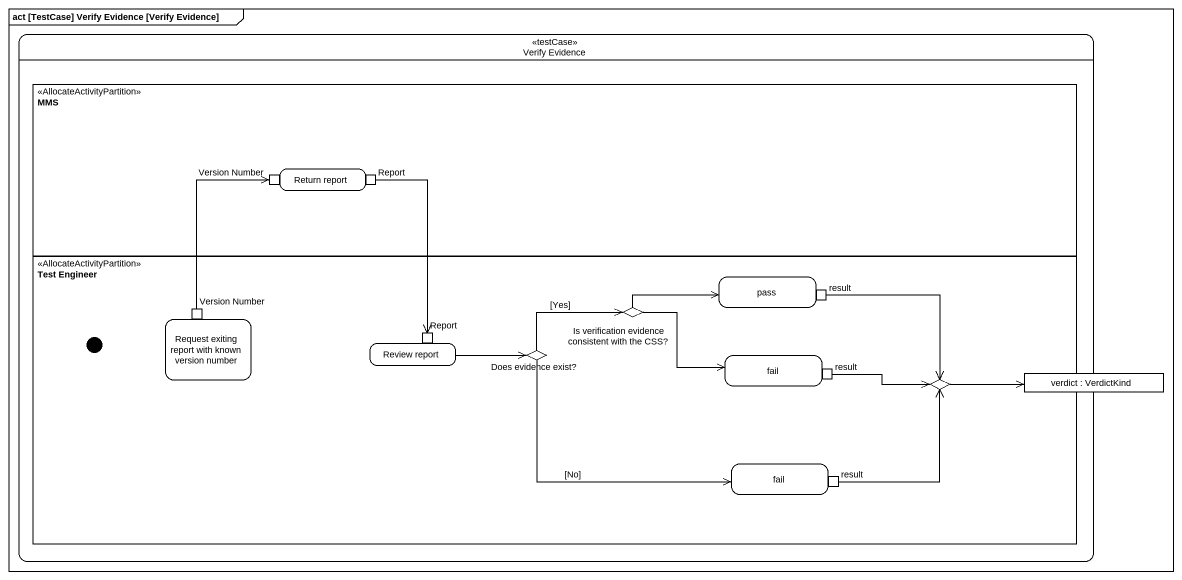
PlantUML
@startuml
mainframe act [TestCase] Verify Evidence [Verify Evidence]
hide empty description
state "Verify Evidence" as Verify_Evidence <<testCase>> {
  state MMS <<AllocateActivityPartition>> {
    state "Return report" as Return_report {
      state "Version Number" as Version_Number <<inputPin>>
      state Report <<outputPin>>
    }
  }
  state "Test Engineer" as Test_Engineer <<AllocateActivityPartition>> {
    state pass {
      state result <<outputPin>>
    }
    state "Request exiting report with known version number" as Request_exiting_report_with {
      state "Version Number" as Version_Number_2 <<outputPin>>
    }
    state "Is verification evidence consistent with the CSS?" as Is_verification_evidence <<choice>>
    state initial1 <<start>>
    state "Review report" as Review_report {
      state "Report" as Report_2 <<inputPin>>
    }
    state "Does evidence exist?" as Does_evidence_exist <<choice>>
    state fail {
      state "result" as result_2 <<outputPin>>
    }
    state choice1 <<choice>>
    state "fail" as fail_2 {
      state "result" as result_3 <<outputPin>>
    }
  }
  state "verdict : VerdictKind" as verdict <<object>>
}
Report --> Report_2
Version_Number_2 -up-> Version_Number
Is_verification_evidence -right-> pass
Is_verification_evidence -right-> fail
result --> choice1
Review_report -right-> Does_evidence_exist
Does_evidence_exist -right-> Is_verification_evidence : [Yes]
Does_evidence_exist -right-> fail_2 : [No]
result_2 -right-> choice1
choice1 -right-> verdict
result_3 -up-> choice1
@enduml
